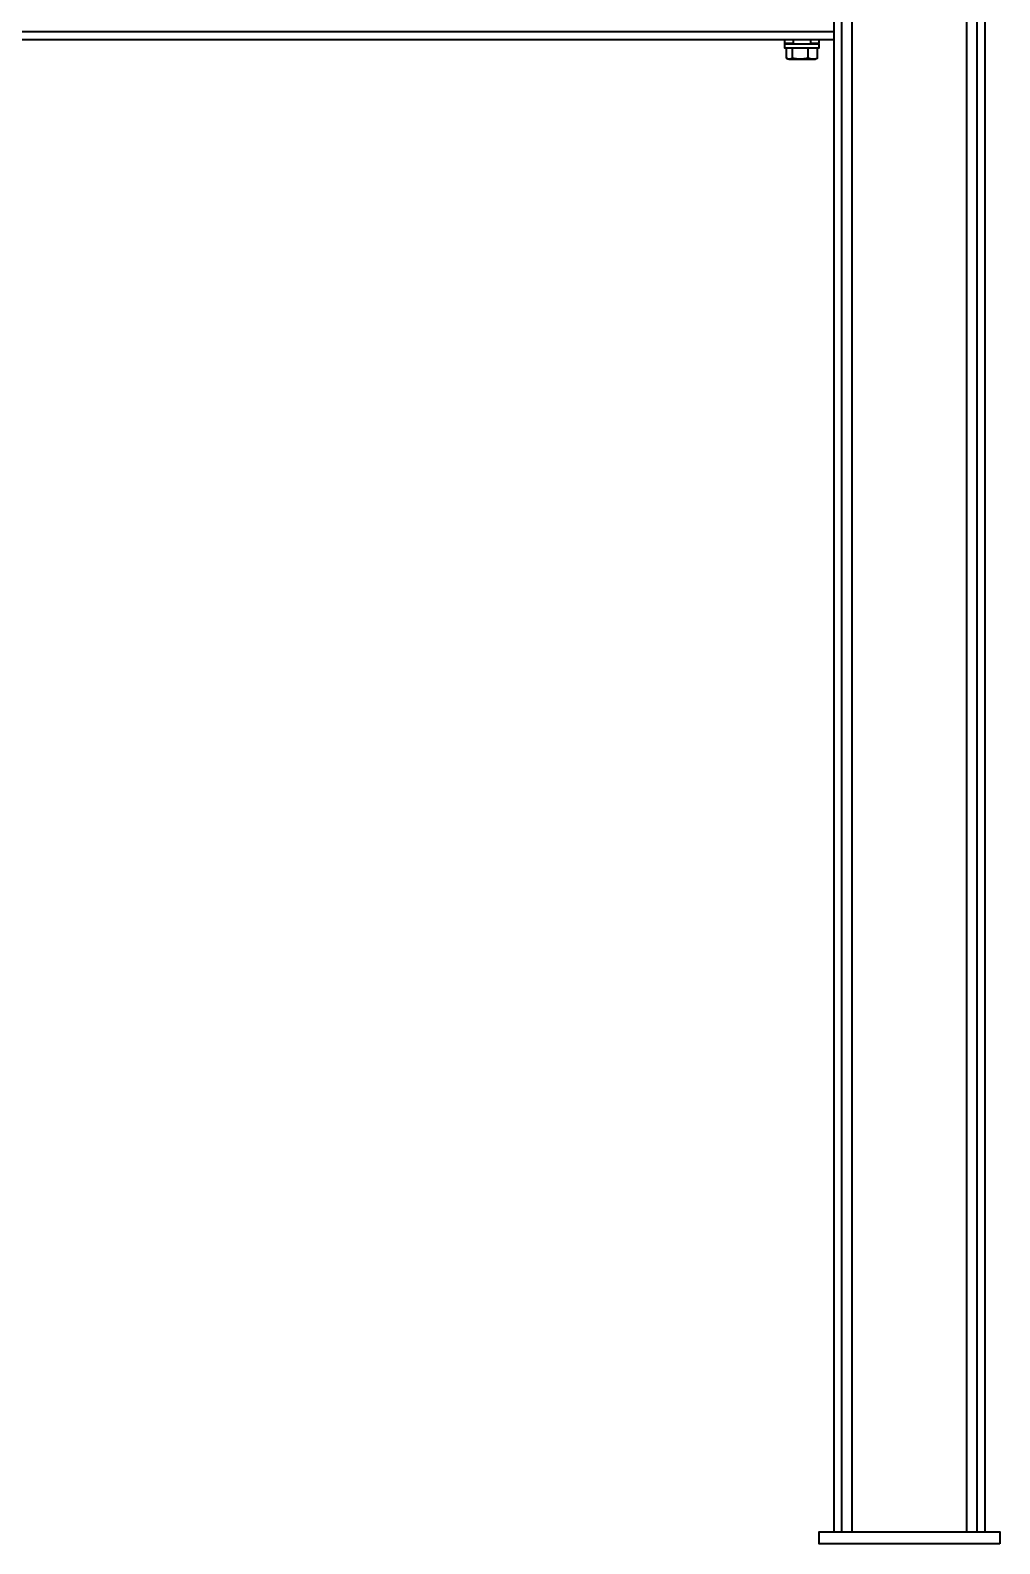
# Model space of a CAD drawing. Header units: millimetres. Extents: x -8400 to 8400, y -5940 to 5940.
# Drawn here: x -2306 to -1661, y -159 to 847 of the extents above; entities that cross this region are included whole.
import ezdxf

# ---------------------------------------------------------------- set-up
doc = ezdxf.new("R2010")
doc.units = ezdxf.units.MM
doc.layers.add('粗实线层', color=7, linetype='Continuous', lineweight=35)

msp = doc.modelspace()

# ---------------------------------------------------------------- linework, layer by layer
at = {"layer": '粗实线层', "linetype": 'Continuous', "lineweight": 35}
for points in [[(-1771.342, -151.23), (-1771.342, 4440.77)], [(-1766.342, -151.23), (-1766.342, 4440.77)], [(-1759.342, -151.23), (-1759.342, 4440.77)], [(-1683.342, 4440.77), (-1683.342, -151.23)], [(-1676.342, -151.23), (-1676.342, 4440.77)], [(-1671.342, 4440.77), (-1671.342, -151.23)], [(-1771.342, 845.77), (-5571.342, 845.77)], [(-5571.342, 843.204), (-5571.342, 840.77), (-1771.342, 840.77), (-1771.342, 843.204)], [(-1804.342, 840.77), (-1804.342, 838.27), (-1804.12, 838.27), (-1803.465, 838.27), (-1802.621, 838.27), (-1801.525, 838.27), (-1800.204, 838.27), (-1798.692, 838.27)], [(-1803.146, 837.57), (-1803.146, 838.27)], [(-1801.156, 827.57), (-1801.407, 827.584), (-1801.658, 827.625), (-1801.909, 827.693), (-1802.158, 827.786), (-1802.283, 827.841), (-1802.407, 827.902), (-1802.469, 827.935), (-1802.531, 827.969), (-1802.593, 828.004), (-1802.655, 828.041), (-1802.902, 828.199), (-1803.146, 828.374), (-1803.146, 835.07)], [(-1799.165, 837.57), (-1799.165, 838.27)], [(-1788.861, 835.07), (-1788.861, 828.374), (-1790.13, 828.041), (-1791.411, 827.787), (-1792.056, 827.694), (-1792.704, 827.626), (-1793.357, 827.584), (-1794.013, 827.57), (-1794.177, 827.571), (-1794.341, 827.574), (-1794.424, 827.576), (-1794.506, 827.578), (-1794.588, 827.581), (-1794.67, 827.584), (-1794.998, 827.602), (-1795.324, 827.626), (-1795.973, 827.694), (-1796.619, 827.787), (-1797.899, 828.041), (-1799.165, 828.374), (-1799.165, 835.07)], [(-1798.692, 840.771), (-1798.692, 837.57)], [(-1786.991, 837.57), (-1786.991, 840.771)], [(-1786.991, 838.27), (-1785.594, 838.27), (-1784.355, 838.27), (-1783.303, 838.27), (-1782.459, 838.27), (-1781.843, 838.27), (-1781.468, 838.27), (-1781.342, 838.27), (-1781.342, 840.77)], [(-1782.538, 828.374), (-1782.78, 828.2), (-1783.024, 828.043), (-1783.27, 827.906), (-1783.518, 827.789), (-1783.643, 827.739), (-1783.769, 827.695), (-1783.832, 827.675), (-1783.895, 827.657), (-1783.927, 827.649), (-1783.958, 827.641), (-1783.99, 827.633), (-1784.022, 827.626), (-1784.275, 827.584), (-1784.528, 827.57), (-1784.056, 827.57), (-1783.851, 827.57), (-1783.919, 827.57), (-1784.257, 827.57), (-1784.857, 827.57), (-1785.7, 827.57), (-1785.297, 827.584), (-1784.896, 827.626), (-1784.498, 827.694), (-1784.102, 827.787), (-1783.317, 828.041), (-1782.538, 828.374), (-1782.538, 835.07)], [(-1782.538, 837.57), (-1782.538, 838.27)], [(-1803.146, 828.374), (-1802.367, 828.041), (-1801.581, 827.787), (-1801.185, 827.694), (-1800.787, 827.626), (-1800.387, 827.584), (-1799.984, 827.57)], [(-1802.585, 827.999), (-1801.842, 827.57)], [(-1799.165, 828.374), (-1799.407, 828.2), (-1799.651, 828.043), (-1799.897, 827.906), (-1800.145, 827.789), (-1800.27, 827.739), (-1800.396, 827.695), (-1800.459, 827.675), (-1800.522, 827.657), (-1800.554, 827.649), (-1800.586, 827.641), (-1800.617, 827.633), (-1800.649, 827.626), (-1800.902, 827.584), (-1801.156, 827.57), (-1800.431, 827.57), (-1799.475, 827.57), (-1798.318, 827.57), (-1796.995, 827.57), (-1795.545, 827.57), (-1794.013, 827.57), (-1792.446, 827.57), (-1790.89, 827.57), (-1789.394, 827.57), (-1788.003, 827.57), (-1786.759, 827.57), (-1785.7, 827.57), (-1785.8, 827.571), (-1785.901, 827.574), (-1785.952, 827.576), (-1786.002, 827.578), (-1786.052, 827.581), (-1786.103, 827.584), (-1786.304, 827.602), (-1786.504, 827.626), (-1786.902, 827.694), (-1787.299, 827.787), (-1788.084, 828.041), (-1788.861, 828.374)], [(-1783.842, 827.57), (-1783.099, 827.999)]]:
    msp.add_lwpolyline(points, dxfattribs=at)
for points in [[(-1781.342, 837.57), (-1781.45, 837.57), (-1781.773, 837.57), (-1782.306, 837.57), (-1783.036, 837.57), (-1783.952, 837.57), (-1785.035, 837.57), (-1786.265, 837.57), (-1787.619, 837.57), (-1789.072, 837.57), (-1790.596, 837.57), (-1792.162, 837.57), (-1793.741, 837.57), (-1795.304, 837.57), (-1796.819, 837.57), (-1798.26, 837.57), (-1799.598, 837.57), (-1800.81, 837.57), (-1801.871, 837.57), (-1802.761, 837.57), (-1803.465, 837.57), (-1804.12, 837.57), (-1804.342, 837.57), (-1804.342, 835.07), (-1804.12, 835.07), (-1803.465, 835.07), (-1802.761, 835.07), (-1801.871, 835.07), (-1800.81, 835.07), (-1799.598, 835.07), (-1798.26, 835.07), (-1796.819, 835.07), (-1795.304, 835.07), (-1793.741, 835.07), (-1792.162, 835.07), (-1790.596, 835.07), (-1789.072, 835.07), (-1787.619, 835.07), (-1786.265, 835.07), (-1785.035, 835.07), (-1783.952, 835.07), (-1783.036, 835.07), (-1782.306, 835.07), (-1781.773, 835.07), (-1781.45, 835.07), (-1781.342, 835.07)], [(-1661.342, -159.23), (-1781.342, -159.23), (-1781.342, -151.23), (-1661.342, -151.23)]]:
    msp.add_lwpolyline(points, close=True, dxfattribs=at)

doc.saveas('drawing.dxf')
